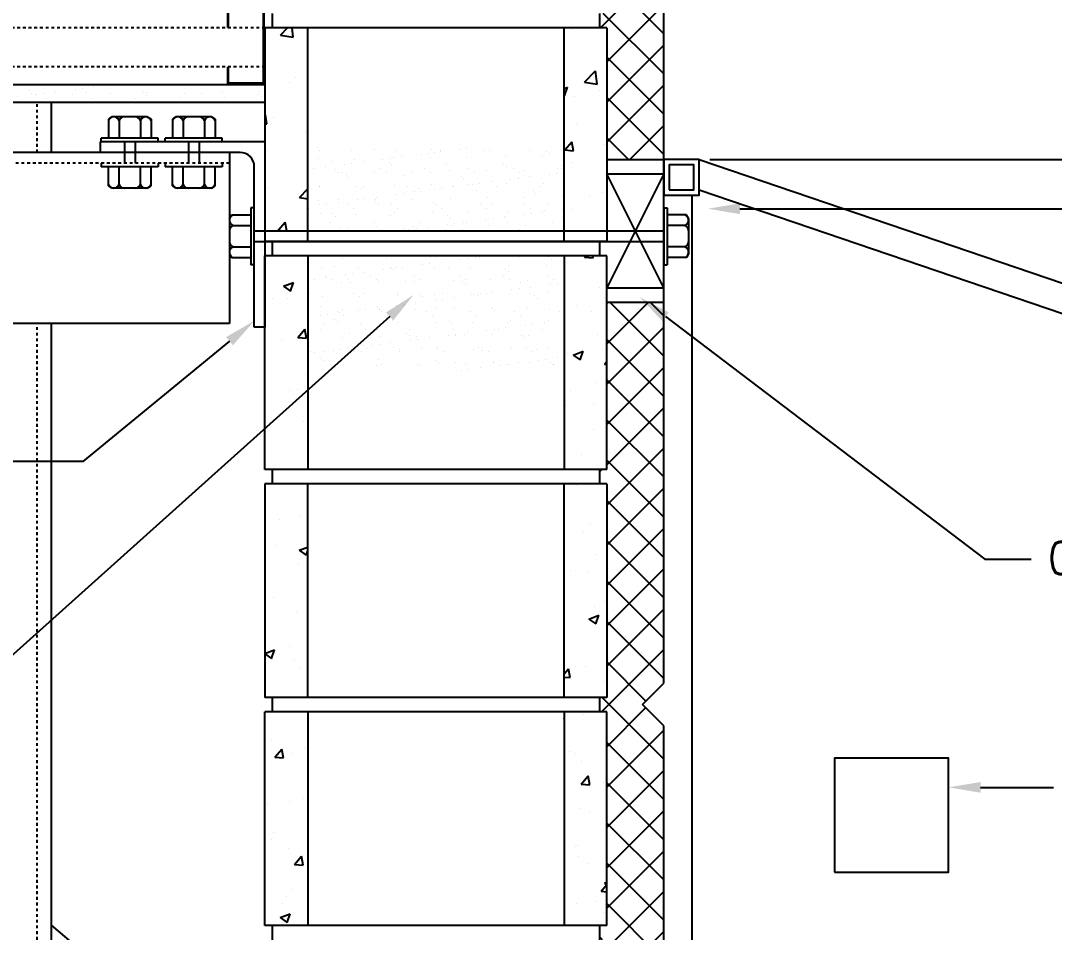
# Model space of a CAD drawing. Extents: x 10 to 698, y 9 to 300.
# Drawn here: x 209.86 to 246.15, y 204.13 to 236.12 of the extents above; entities that cross this region are included whole.
import ezdxf

# ---------------------------------------------------------------- set-up
doc = ezdxf.new("R2010")
doc.units = 0
doc.header["$LTSCALE"] = 0.5
doc.header["$MEASUREMENT"] = 0
doc.linetypes.add('HIDDEN2', pattern=[0.1875, 0.125, -0.0625])
doc.layers.get('0').update_dxf_attribs({"linetype": 'CONTINUOUS'})
doc.layers.get('DEFPOINTS').update_dxf_attribs({"linetype": 'CONTINUOUS'})
for name, color, linetype in [('A-ANNO-DIMS', 7, 'CONTINUOUS'), ('A-ANNO-NOTE', 7, 'CONTINUOUS'), ('A-SECT-MBND', 2, 'CONTINUOUS'), ('A-SECT-MCUT', 2, 'CONTINUOUS'), ('A-SECT-PATT', 8, 'CONTINUOUS'), ('E-LITE', 3, 'CONTINUOUS')]:
    doc.layers.add(name, color=color, linetype=linetype)
doc.styles.add('NOTE', font='romans.shx', dxfattribs={"width": 0.9})
doc.dimstyles.new('A1-12', dxfattribs={"dimscale": 12, "dimtxt": 0.09375, "dimasz": 0.046875, "dimexe": 0.03125, "dimexo": 0.03125, "dimgap": 0.03125, "dimtad": 1, "dimdec": 8, "dimzin": 3, "dimdsep": 46, "dimlunit": 4, "dimtxsty": 'Standard', "dimblk1": 'ARCHTICK', "dimblk2": 'ARCHTICK', "dimsah": 1, "dimcen": 0.09375, "dimclrd": 256, "dimclre": 256, "dimclrt": 256, "dimadec": 0, "dimazin": 0, "dimtfac": 1, "dimtdec": 8, "dimtmove": 2, "dimatfit": 3, "dimldrblk": 'ARCHTICK', "dimfxl": 0, "dimtolj": 1, "dimtzin": 3, "dimarcsym": 0})

# ---------------------------------------------------------------- blocks, each defined once
blk = doc.blocks.new('_ARCHTICK')
at = {"color": 0, "linetype": 'ByBlock'}
blk.add_lwpolyline([(-0.5, -0.5, 0.15, 0.15, 0), (0.5, 0.5, 0.15, 0.15, 0)], format="xyseb", dxfattribs=at)
blk = doc.blocks.new('*D38')
at = {"linetype": 'ByBlock'}
for p, q in [((234.064, 231.247), (296.603, 231.247)), ((296.228, 231.247), (296.228, 211.247)), ((292.814, 211.247), (296.603, 211.247))]:
    blk.add_line(p, q, dxfattribs=at)
at = {"layer": 'DEFPOINTS', "color": 0, "linetype": 'ByBlock'}
for p in [(233.689, 231.247), (292.439, 211.247), (296.228, 211.247)]:
    blk.add_point(p, dxfattribs=at)
at = {"linetype": 'ByBlock', "xscale": 0.5625, "yscale": 0.5625, "zscale": 0.5625}
for p, rotation in [((296.228, 231.247), 90), ((296.228, 211.247), 270)]:
    blk.add_blockref('_ARCHTICK', p, dxfattribs=dict(at, rotation=rotation))
at = {"linetype": 'ByBlock', "style": 'NOTE', "width": 0.9}
blk.add_text('1\'-8"', height=1.125, rotation=90, dxfattribs=at).set_placement((295.746, 218.981))
blk = doc.blocks.new('*X321')
at = {"color": 0}
for p, q in [((230.439, 282.765), (231.546, 283.872)), ((232.439, 282.334), (230.902, 283.872)), ((232.439, 283.749), (232.316, 283.872)), ((230.439, 281.351), (232.439, 283.351)), ((232.439, 280.92), (230.439, 282.92)), ((230.439, 279.937), (232.439, 281.937)), ((232.439, 279.506), (230.439, 281.506)), ((230.439, 278.523), (232.439, 280.523)), ((232.439, 278.092), (230.439, 280.092)), ((230.439, 277.108), (232.439, 279.108)), ((232.439, 276.677), (230.439, 278.677)), ((230.439, 275.694), (232.439, 277.694)), ((232.439, 275.263), (230.439, 277.263)), ((230.439, 274.28), (232.439, 276.28)), ((230.417, 275.872), (230.189, 276.099)), ((232.439, 273.849), (230.439, 275.849)), ((230.439, 272.866), (232.439, 274.866)), ((232.439, 272.435), (230.439, 274.435)), ((230.439, 271.452), (232.439, 273.452)), ((232.439, 271.021), (230.439, 273.021)), ((230.439, 270.037), (232.439, 272.037)), ((232.439, 269.606), (230.439, 271.606)), ((230.439, 268.623), (232.439, 270.623)), ((232.439, 268.192), (230.439, 270.192)), ((230.439, 267.209), (232.439, 269.209)), ((232.439, 266.778), (230.439, 268.778)), ((230.439, 265.795), (232.439, 267.795)), ((232.439, 265.364), (230.439, 267.364)), ((230.439, 264.381), (232.439, 266.381)), ((232.439, 263.95), (230.439, 265.95)), ((230.439, 262.966), (232.439, 264.966)), ((232.439, 262.535), (230.439, 264.535)), ((230.439, 261.552), (232.439, 263.552)), ((232.439, 261.121), (230.439, 263.121)), ((230.189, 259.888), (232.439, 262.138)), ((232.439, 259.707), (230.439, 261.707)), ((230.439, 258.724), (232.439, 260.724)), ((232.15, 258.582), (230.36, 260.372)), ((230.439, 257.309), (232.439, 259.309)), ((232.439, 256.878), (230.439, 258.878)), ((230.439, 255.895), (232.178, 257.633)), ((232.439, 255.464), (230.439, 257.464)), ((230.439, 254.481), (232.439, 256.481)), ((232.439, 254.05), (230.439, 256.05)), ((230.439, 253.067), (232.439, 255.067)), ((232.439, 252.636), (230.439, 254.636)), ((230.439, 251.653), (232.439, 253.653)), ((232.439, 251.222), (230.439, 253.222)), ((230.375, 251.872), (230.189, 252.057)), ((230.439, 250.238), (232.439, 252.238)), ((231.907, 250.34), (230.439, 251.807)), ((232.439, 248.393), (230.439, 250.393)), ((230.439, 248.824), (231.713, 250.098)), ((230.439, 247.41), (232.42, 249.391)), ((232.439, 246.979), (230.439, 248.979)), ((230.439, 245.996), (232.439, 247.996)), ((232.439, 245.565), (230.439, 247.565)), ((230.439, 244.582), (232.439, 246.582)), ((232.439, 244.151), (230.439, 246.151)), ((230.439, 243.167), (232.439, 245.167)), ((232.439, 242.736), (230.439, 244.736)), ((230.189, 244.332), (230.23, 244.372)), ((230.439, 241.753), (232.439, 243.753)), ((232.439, 241.322), (230.439, 243.322)), ((230.439, 240.339), (232.439, 242.339)), ((232.439, 239.908), (230.439, 241.908)), ((230.439, 238.925), (232.439, 240.925)), ((232.439, 238.494), (230.439, 240.494)), ((230.439, 237.511), (232.439, 239.511)), ((232.439, 237.079), (230.439, 239.079)), ((230.215, 235.872), (232.439, 238.096)), ((232.439, 235.665), (230.439, 237.665)), ((230.439, 234.682), (232.439, 236.682)), ((232.439, 234.251), (230.319, 236.372)), ((230.439, 233.268), (232.439, 235.268)), ((232.439, 232.837), (230.439, 234.837)), ((230.439, 231.854), (232.439, 233.854)), ((232.439, 231.423), (230.439, 233.423)), ((231.247, 231.247), (232.439, 232.439)), ((231.201, 231.247), (230.439, 232.008))]:
    blk.add_line(p, q, dxfattribs=at)
blk = doc.blocks.new('*X320')
at = {"color": 0}
for p, q in [((230.439, 224.783), (231.904, 226.247)), ((230.439, 226.197), (230.489, 226.247)), ((232.439, 224.352), (230.544, 226.247)), ((232.439, 225.766), (231.959, 226.247)), ((230.439, 223.368), (232.439, 225.368)), ((232.439, 222.937), (230.439, 224.937)), ((230.439, 221.954), (232.439, 223.954)), ((232.439, 221.523), (230.439, 223.523)), ((230.439, 220.54), (232.439, 222.54)), ((232.439, 220.109), (230.439, 222.109)), ((230.439, 219.126), (232.439, 221.126)), ((232.439, 218.695), (230.439, 220.695)), ((230.189, 220.29), (230.271, 220.372)), ((230.439, 217.712), (232.439, 219.712)), ((232.439, 217.28), (230.439, 219.28)), ((230.439, 216.297), (232.439, 218.297)), ((232.439, 215.866), (230.439, 217.866)), ((230.439, 214.883), (232.439, 216.883)), ((232.439, 214.452), (230.439, 216.452)), ((230.439, 213.469), (232.439, 215.469)), ((232.439, 213.038), (230.439, 215.038)), ((230.256, 211.872), (232.439, 214.055)), ((231.815, 212.248), (230.439, 213.624)), ((232.439, 210.209), (230.277, 212.372)), ((230.439, 210.64), (231.805, 212.006)), ((230.439, 209.226), (232.439, 211.226)), ((232.439, 208.795), (230.439, 210.795)), ((230.439, 207.812), (232.439, 209.812)), ((232.439, 207.381), (230.439, 209.381)), ((230.439, 206.398), (232.439, 208.398)), ((232.439, 205.967), (230.439, 207.967)), ((230.439, 204.984), (232.439, 206.984)), ((232.439, 204.553), (230.439, 206.553)), ((230.439, 203.569), (232.439, 205.569)), ((232.439, 203.138), (230.439, 205.138)), ((230.292, 203.872), (230.189, 203.974)), ((230.439, 202.155), (232.439, 204.155)), ((232.439, 201.724), (230.439, 203.724)), ((230.439, 200.741), (232.439, 202.741)), ((232.439, 200.31), (230.439, 202.31)), ((230.439, 199.327), (232.439, 201.327)), ((232.439, 198.896), (230.439, 200.896)), ((230.439, 197.913), (232.439, 199.913)), ((232.439, 197.481), (230.439, 199.481)), ((230.439, 196.498), (232.439, 198.498)), ((232.439, 196.067), (230.439, 198.067)), ((230.439, 195.084), (232.439, 197.084)), ((230.189, 196.248), (230.313, 196.372)), ((232.439, 194.653), (230.439, 196.653)), ((231.391, 194.622), (232.439, 195.67)), ((231.057, 194.622), (230.439, 195.239))]:
    blk.add_line(p, q, dxfattribs=at)
blk = doc.blocks.new('*X316')
at = {"color": 0}
for p, q in [((218.983, 235.616), (219.228, 235.872)), ((218.983, 235.616), (219.427, 235.547)), ((219.348, 235.75), (219.348, 235.75)), ((219.428, 235.547), (219.39, 235.872)), ((229.201, 235.817), (229.201, 235.817)), ((230.399, 234.719), (230.399, 234.719)), ((219.519, 234.123), (219.519, 234.123)), ((229.655, 233.961), (230.045, 234.367)), ((230.1, 233.892), (230.045, 234.367)), ((219.284, 233.943), (219.284, 233.943)), ((228.939, 233.742), (229.058, 233.788)), ((228.957, 233.485), (229.058, 233.788)), ((229.655, 233.961), (230.1, 233.892)), ((228.939, 233.497), (228.957, 233.486)), ((229.323, 233.465), (229.323, 233.465)), ((230.195, 233.672), (230.195, 233.672)), ((230.417, 233.429), (230.417, 233.429)), ((218.439, 232.799), (218.452, 232.814)), ((218.51, 232.501), (218.452, 232.814)), ((218.735, 232.717), (218.735, 232.717)), ((218.439, 232.507), (218.51, 232.501)), ((229.392, 232.468), (229.392, 232.468)), ((219.862, 232.22), (219.862, 232.22)), ((218.524, 231.582), (218.524, 231.582)), ((228.97, 231.586), (229.211, 231.873)), ((228.97, 231.586), (229.269, 231.56)), ((229.269, 231.559), (229.211, 231.873)), ((229.259, 231.658), (229.259, 231.658)), ((230.357, 231.765), (230.357, 231.765)), ((229.2, 231.131), (229.2, 231.131)), ((218.547, 230.248), (218.547, 230.248)), ((219.646, 229.918), (219.939, 230.224)), ((219.646, 229.918), (219.939, 229.872)), ((229.838, 229.935), (229.838, 229.935)), ((230.296, 230.1), (230.296, 230.1)), ((229.186, 229.485), (229.186, 229.485)), ((218.905, 228.766), (219.146, 229.053)), ((219.202, 228.747), (219.146, 229.053)), ((218.905, 228.766), (219.126, 228.747)), ((229.663, 227.825), (229.703, 227.872)), ((229.663, 227.825), (229.962, 227.799)), ((229.963, 227.798), (229.949, 227.872)), ((219.089, 226.802), (219.439, 226.937)), ((219.338, 226.634), (219.44, 226.937)), ((219.074, 226.719), (219.074, 226.719)), ((219.089, 226.802), (219.338, 226.635)), ((230.174, 226.771), (230.174, 226.771)), ((218.72, 226.385), (218.72, 226.385)), ((219.225, 226.372), (219.225, 226.372)), ((229.378, 226.137), (229.378, 226.137)), ((230.365, 226.407), (230.365, 226.407)), ((229.901, 225.921), (229.901, 225.921)), ((219.598, 225.005), (219.839, 225.292)), ((219.897, 224.979), (219.84, 225.292)), ((219.917, 225.372), (219.917, 225.372)), ((230.113, 225.107), (230.113, 225.107)), ((219.01, 224.912), (219.01, 224.912)), ((219.598, 225.005), (219.897, 224.979)), ((229.049, 224.435), (229.049, 224.435)), ((229.259, 224.389), (229.61, 224.523)), ((229.259, 224.389), (229.508, 224.221)), ((229.508, 224.221), (229.61, 224.523)), ((230.301, 224.6), (230.301, 224.6)), ((230.357, 224.064), (230.439, 224.162)), ((230.357, 224.064), (230.439, 224.057)), ((219.857, 223.708), (219.857, 223.708)), ((230.053, 223.442), (230.053, 223.442)), ((219.305, 223.146), (219.305, 223.146)), ((219.589, 223.189), (219.589, 223.189)), ((229.171, 223.154), (229.171, 223.154)), ((228.986, 222.628), (228.986, 222.628)), ((229.982, 222.695), (229.982, 222.695)), ((219.796, 222.043), (219.796, 222.043)), ((229.992, 221.778), (229.992, 221.778)), ((230.369, 222.056), (230.369, 222.056)), ((219.925, 221.163), (219.925, 221.163)), ((229.564, 220.905), (229.564, 220.905)), ((219.735, 220.379), (219.735, 220.379)), ((229.363, 219.806), (229.363, 219.806)), ((218.952, 218.608), (218.952, 218.608)), ((219.674, 218.714), (219.674, 218.714)), ((229.628, 218.157), (229.628, 218.157)), ((229.87, 218.449), (229.87, 218.449)), ((218.8, 217.689), (218.8, 217.689)), ((219.641, 217.538), (219.939, 217.652)), ((219.641, 217.538), (219.889, 217.37)), ((219.89, 217.37), (219.939, 217.518)), ((219.613, 217.05), (219.613, 217.05)), ((230.091, 217.377), (230.091, 217.377)), ((229.156, 216.822), (229.156, 216.822)), ((229.809, 216.784), (229.809, 216.784)), ((218.737, 215.882), (218.737, 215.882)), ((230.354, 215.724), (230.354, 215.724)), ((219.553, 215.385), (219.553, 215.385)), ((229.811, 215.124), (230.161, 215.259)), ((230.027, 215.569), (230.027, 215.569)), ((230.06, 214.956), (230.161, 215.258)), ((229.749, 215.12), (229.749, 215.12)), ((229.811, 215.124), (230.06, 214.956)), ((219.315, 214.159), (219.315, 214.159)), ((218.439, 213.918), (218.774, 214.046)), ((218.439, 213.902), (218.673, 213.744)), ((218.673, 213.744), (218.774, 214.046)), ((218.691, 213.722), (218.691, 213.722)), ((219.492, 213.721), (219.492, 213.721)), ((229.348, 213.474), (229.348, 213.474)), ((229.688, 213.455), (229.688, 213.455)), ((219.652, 213.399), (219.652, 213.399)), ((228.939, 213.199), (229.093, 213.382)), ((228.939, 213.087), (229.151, 213.069)), ((229.151, 213.068), (229.093, 213.382)), ((230.329, 212.948), (230.329, 212.948)), ((228.939, 211.617), (228.945, 211.633)), ((228.939, 211.631), (228.944, 211.633)), ((229.627, 211.791), (229.627, 211.791)), ((218.658, 210.857), (218.658, 210.857)), ((218.787, 210.275), (219.028, 210.562)), ((219.086, 210.249), (219.028, 210.562)), ((219.842, 210.631), (219.842, 210.631)), ((218.787, 210.275), (219.086, 210.249)), ((219.37, 210.392), (219.37, 210.392)), ((229.142, 210.491), (229.142, 210.491)), ((229.334, 210.406), (229.334, 210.406)), ((229.566, 210.126), (229.566, 210.126)), ((229.546, 209.334), (229.787, 209.621)), ((229.845, 209.307), (229.787, 209.621)), ((229.546, 209.334), (229.845, 209.308)), ((230.34, 209.393), (230.34, 209.393)), ((219.309, 208.727), (219.309, 208.727)), ((219.778, 208.823), (219.778, 208.823)), ((218.527, 208.659), (218.527, 208.659)), ((229.505, 208.462), (229.505, 208.462)), ((229.817, 208.346), (229.817, 208.346)), ((218.738, 207.631), (218.738, 207.631)), ((218.676, 207.391), (218.676, 207.391)), ((219.249, 207.063), (219.249, 207.063)), ((229.333, 207.143), (229.333, 207.143)), ((229.415, 207.18), (229.415, 207.18)), ((218.463, 206.851), (218.463, 206.851)), ((219.481, 206.514), (219.722, 206.801)), ((219.481, 206.514), (219.78, 206.488)), ((219.78, 206.488), (219.722, 206.801)), ((229.445, 206.798), (229.445, 206.798)), ((229.754, 206.539), (229.754, 206.539)), ((230.24, 205.573), (230.439, 205.811)), ((230.362, 205.86), (230.439, 205.889)), ((230.362, 205.86), (230.439, 205.808)), ((219.358, 205.648), (219.358, 205.648)), ((230.24, 205.573), (230.439, 205.555)), ((219.041, 205.129), (219.041, 205.129)), ((219.188, 205.398), (219.188, 205.398)), ((229.384, 205.133), (229.384, 205.133)), ((230.035, 205.197), (230.035, 205.197)), ((218.975, 204.647), (219.326, 204.782)), ((219.224, 204.479), (219.326, 204.782)), ((230.332, 204.816), (230.332, 204.816)), ((218.975, 204.647), (219.224, 204.48))]:
    blk.add_line(p, q, dxfattribs=at)
blk = doc.blocks.new('*X314')
at = {"color": 0}
for p, q in [((196.062, 233.859), (196.062, 233.859)), ((196.587, 233.803), (196.587, 233.803)), ((197.866, 233.797), (197.866, 233.797)), ((198.063, 233.842), (198.063, 233.842)), ((198.155, 233.757), (198.155, 233.757)), ((199.217, 233.846), (199.217, 233.846)), ((200.093, 233.798), (200.093, 233.798)), ((200.525, 233.863), (200.525, 233.863)), ((201.804, 233.856), (201.804, 233.856)), ((202.094, 233.78), (202.094, 233.78)), ((202.147, 233.745), (202.147, 233.745)), ((202.554, 233.799), (202.554, 233.799)), ((204.124, 233.736), (204.124, 233.736)), ((212.029, 233.752), (212.029, 233.752)), ((212.436, 233.805), (212.436, 233.805)), ((196.56, 233.403), (196.56, 233.403)), ((196.763, 233.377), (196.763, 233.377)), ((198.32, 233.38), (198.32, 233.38)), ((199.455, 233.391), (199.455, 233.391)), ((199.862, 233.444), (199.862, 233.444)), ((199.877, 233.382), (199.877, 233.382)), ((200.541, 233.534), (200.541, 233.534)), ((200.801, 233.568), (200.801, 233.568)), ((201.202, 233.394), (201.202, 233.394)), ((201.208, 233.622), (201.208, 233.622)), ((201.434, 233.385), (201.434, 233.385)), ((201.887, 233.711), (201.887, 233.711)), ((202.186, 233.696), (202.186, 233.696)), ((202.51, 233.41), (202.51, 233.41)), ((202.991, 233.388), (202.991, 233.388)), ((203.789, 233.404), (203.789, 233.404)), ((204.548, 233.391), (204.548, 233.391)), ((205.14, 233.453), (205.14, 233.453)), ((206.105, 233.394), (206.105, 233.394)), ((206.125, 233.719), (206.125, 233.719)), ((206.217, 233.635), (206.217, 233.635)), ((206.449, 233.47), (206.449, 233.47)), ((207.662, 233.396), (207.662, 233.396)), ((207.728, 233.464), (207.728, 233.464)), ((208.155, 233.675), (208.155, 233.675)), ((209.078, 233.512), (209.078, 233.512)), ((209.22, 233.399), (209.22, 233.399)), ((209.337, 233.397), (209.337, 233.397)), ((209.744, 233.451), (209.744, 233.451)), ((210.156, 233.658), (210.156, 233.658)), ((210.248, 233.573), (210.248, 233.573)), ((210.387, 233.529), (210.387, 233.529)), ((210.423, 233.54), (210.423, 233.54)), ((210.683, 233.574), (210.683, 233.574)), ((210.777, 233.402), (210.777, 233.402)), ((211.09, 233.628), (211.09, 233.628)), ((211.666, 233.523), (211.666, 233.523)), ((211.769, 233.717), (211.769, 233.717)), ((212.186, 233.613), (212.186, 233.613)), ((212.334, 233.405), (212.334, 233.405)), ((213.016, 233.571), (213.016, 233.571)), ((213.891, 233.408), (213.891, 233.408)), ((214.186, 233.596), (214.186, 233.596)), ((214.279, 233.512), (214.279, 233.512)), ((214.325, 233.588), (214.325, 233.588)), ((215.448, 233.411), (215.448, 233.411)), ((215.604, 233.582), (215.604, 233.582)), ((216.217, 233.552), (216.217, 233.552)), ((216.955, 233.631), (216.955, 233.631)), ((217.005, 233.413), (217.005, 233.413)), ((218.217, 233.535), (218.217, 233.535)), ((218.263, 233.647), (218.263, 233.647)), ((218.31, 233.45), (218.31, 233.45)), ((196.652, 233.319), (196.652, 233.319)), ((197.263, 233.335), (197.263, 233.335)), ((198.516, 233.267), (198.516, 233.267)), ((198.572, 233.351), (198.572, 233.351)), ((198.59, 233.359), (198.59, 233.359)), ((199.195, 233.357), (199.195, 233.357)), ((199.851, 233.345), (199.851, 233.345)), ((200.088, 233.248), (200.088, 233.248)), ((200.591, 233.342), (200.591, 233.342)), ((200.683, 233.257), (200.683, 233.257)), ((201.645, 233.251), (201.645, 233.251)), ((202.621, 233.297), (202.621, 233.297)), ((203.202, 233.254), (203.202, 233.254)), ((204.622, 233.28), (204.622, 233.28)), ((204.759, 233.256), (204.759, 233.256)), ((206.316, 233.259), (206.316, 233.259)), ((207.873, 233.262), (207.873, 233.262)), ((208.398, 233.274), (208.398, 233.274)), ((209.077, 233.363), (209.077, 233.363)), ((209.43, 233.265), (209.43, 233.265)), ((210.987, 233.268), (210.987, 233.268)), ((212.545, 233.271), (212.545, 233.271)), ((214.102, 233.273), (214.102, 233.273)), ((215.659, 233.276), (215.659, 233.276)), ((217.216, 233.279), (217.216, 233.279)), ((218.28, 233.28), (218.28, 233.28))]:
    blk.add_line(p, q, dxfattribs=at)
blk = doc.blocks.new('*X313')
at = {"color": 0}
for p, q in [((220.267, 231.657), (220.267, 231.657)), ((220.359, 231.572), (220.359, 231.572)), ((222.297, 231.613), (222.297, 231.613)), ((224.298, 231.595), (224.298, 231.595)), ((224.607, 231.555), (224.607, 231.555)), ((225.265, 231.61), (225.265, 231.61)), ((225.525, 231.645), (225.525, 231.645)), ((226.164, 231.558), (226.164, 231.558)), ((227.721, 231.56), (227.721, 231.56)), ((220.311, 231.268), (220.311, 231.268)), ((221.493, 231.549), (221.493, 231.549)), ((221.59, 231.262), (221.59, 231.262)), ((222.573, 231.256), (222.573, 231.256)), ((222.833, 231.29), (222.833, 231.29)), ((222.941, 231.311), (222.941, 231.311)), ((223.05, 231.552), (223.05, 231.552)), ((223.24, 231.344), (223.24, 231.344)), ((223.919, 231.433), (223.919, 231.433)), ((224.179, 231.468), (224.179, 231.468)), ((224.25, 231.328), (224.25, 231.328)), ((224.39, 231.511), (224.39, 231.511)), ((224.586, 231.521), (224.586, 231.521)), ((225.529, 231.321), (225.529, 231.321)), ((226.328, 231.551), (226.328, 231.551)), ((226.879, 231.37), (226.879, 231.37)), ((228.188, 231.387), (228.188, 231.387)), ((228.329, 231.534), (228.329, 231.534)), ((228.421, 231.449), (228.421, 231.449)), ((220.142, 230.936), (220.142, 230.936)), ((220.548, 230.989), (220.548, 230.989)), ((220.794, 231.174), (220.794, 231.174)), ((220.927, 230.915), (220.927, 230.915)), ((221.227, 231.079), (221.227, 231.079)), ((221.488, 231.113), (221.488, 231.113)), ((221.894, 231.167), (221.894, 231.167)), ((222.484, 230.918), (222.484, 230.918)), ((222.795, 231.156), (222.795, 231.156)), ((222.887, 231.072), (222.887, 231.072)), ((224.041, 230.921), (224.041, 230.921)), ((224.825, 231.112), (224.825, 231.112)), ((224.926, 230.859), (224.926, 230.859)), ((225.598, 230.924), (225.598, 230.924)), ((226.235, 230.875), (226.235, 230.875)), ((226.826, 231.095), (226.826, 231.095)), ((226.918, 231.011), (226.918, 231.011)), ((227.155, 230.926), (227.155, 230.926)), ((227.514, 230.869), (227.514, 230.869)), ((228.712, 230.929), (228.712, 230.929)), ((228.856, 231.051), (228.856, 231.051)), ((228.864, 230.918), (228.864, 230.918)), ((220.987, 230.8), (220.987, 230.8)), ((221.138, 230.781), (221.138, 230.781)), ((221.292, 230.718), (221.292, 230.718)), ((221.384, 230.633), (221.384, 230.633)), ((222.296, 230.816), (222.296, 230.816)), ((222.695, 230.784), (222.695, 230.784)), ((223.322, 230.673), (223.322, 230.673)), ((223.575, 230.81), (223.575, 230.81)), ((224.252, 230.786), (224.252, 230.786)), ((225.323, 230.656), (225.323, 230.656)), ((225.415, 230.572), (225.415, 230.572)), ((225.809, 230.789), (225.809, 230.789)), ((226.393, 230.464), (226.393, 230.464)), ((227.072, 230.554), (227.072, 230.554)), ((227.332, 230.588), (227.332, 230.588)), ((227.353, 230.612), (227.353, 230.612)), ((227.366, 230.792), (227.366, 230.792)), ((227.739, 230.642), (227.739, 230.642)), ((228.418, 230.731), (228.418, 230.731)), ((228.678, 230.765), (228.678, 230.765)), ((228.923, 230.795), (228.923, 230.795)), ((220.339, 230.294), (220.339, 230.294)), ((220.343, 230.305), (220.343, 230.305)), ((221.622, 230.299), (221.622, 230.299)), ((221.819, 230.235), (221.819, 230.235)), ((221.897, 230.297), (221.897, 230.297)), ((222.972, 230.347), (222.972, 230.347)), ((223.454, 230.3), (223.454, 230.3)), ((223.701, 230.11), (223.701, 230.11)), ((223.82, 230.217), (223.82, 230.217)), ((223.912, 230.133), (223.912, 230.133)), ((224.281, 230.364), (224.281, 230.364)), ((224.38, 230.199), (224.38, 230.199)), ((224.64, 230.234), (224.64, 230.234)), ((225.011, 230.303), (225.011, 230.303)), ((225.047, 230.287), (225.047, 230.287)), ((225.56, 230.358), (225.56, 230.358)), ((225.726, 230.377), (225.726, 230.377)), ((225.85, 230.173), (225.85, 230.173)), ((225.986, 230.411), (225.986, 230.411)), ((226.568, 230.306), (226.568, 230.306)), ((226.911, 230.407), (226.911, 230.407)), ((227.851, 230.156), (227.851, 230.156)), ((228.125, 230.308), (228.125, 230.308)), ((228.219, 230.423), (228.219, 230.423)), ((220.316, 229.796), (220.316, 229.796)), ((221.009, 229.756), (221.009, 229.756)), ((221.019, 229.836), (221.019, 229.836)), ((221.688, 229.845), (221.688, 229.845)), ((221.949, 229.879), (221.949, 229.879)), ((222.317, 229.779), (222.317, 229.779)), ((222.328, 229.853), (222.328, 229.853)), ((222.355, 229.933), (222.355, 229.933)), ((223.034, 230.022), (223.034, 230.022)), ((223.294, 230.056), (223.294, 230.056)), ((223.607, 229.847), (223.607, 229.847)), ((224.957, 229.895), (224.957, 229.895)), ((226.266, 229.912), (226.266, 229.912)), ((227.545, 229.906), (227.545, 229.906)), ((227.943, 230.072), (227.943, 230.072)), ((228.895, 229.955), (228.895, 229.955)), ((219.984, 229.526), (219.984, 229.526)), ((220.342, 229.668), (220.342, 229.668)), ((220.603, 229.702), (220.603, 229.702)), ((221.33, 229.663), (221.33, 229.663)), ((221.541, 229.529), (221.541, 229.529)), ((222.409, 229.694), (222.409, 229.694)), ((222.888, 229.666), (222.888, 229.666)), ((223.004, 229.384), (223.004, 229.384)), ((223.098, 229.531), (223.098, 229.531)), ((224.313, 229.401), (224.313, 229.401)), ((224.347, 229.734), (224.347, 229.734)), ((224.445, 229.669), (224.445, 229.669)), ((224.655, 229.534), (224.655, 229.534)), ((225.592, 229.395), (225.592, 229.395)), ((226.002, 229.671), (226.002, 229.671)), ((226.213, 229.537), (226.213, 229.537)), ((226.348, 229.717), (226.348, 229.717)), ((226.44, 229.633), (226.44, 229.633)), ((226.942, 229.443), (226.942, 229.443)), ((227.559, 229.674), (227.559, 229.674)), ((227.77, 229.54), (227.77, 229.54)), ((228.2, 229.408), (228.2, 229.408)), ((228.251, 229.46), (228.251, 229.46)), ((228.378, 229.673), (228.378, 229.673)), ((228.879, 229.497), (228.879, 229.497)), ((220.374, 229.342), (220.374, 229.342)), ((220.743, 229.042), (220.743, 229.042)), ((220.814, 229.34), (220.814, 229.34)), ((220.906, 229.255), (220.906, 229.255)), ((221.653, 229.335), (221.653, 229.335)), ((222.3, 229.045), (222.3, 229.045)), ((222.844, 229.296), (222.844, 229.296)), ((223.857, 229.048), (223.857, 229.048)), ((224.845, 229.278), (224.845, 229.278)), ((224.937, 229.194), (224.937, 229.194)), ((225.415, 229.051), (225.415, 229.051)), ((225.508, 229.053), (225.508, 229.053)), ((226.187, 229.143), (226.187, 229.143)), ((226.447, 229.177), (226.447, 229.177)), ((226.854, 229.23), (226.854, 229.23)), ((226.875, 229.234), (226.875, 229.234)), ((226.972, 229.054), (226.972, 229.054)), ((227.533, 229.32), (227.533, 229.32)), ((227.793, 229.354), (227.793, 229.354)), ((228.529, 229.056), (228.529, 229.056)), ((228.875, 229.217), (228.875, 229.217)), ((221.05, 228.873), (221.05, 228.873)), ((221.341, 228.857), (221.341, 228.857)), ((222.359, 228.889), (222.359, 228.889)), ((223.341, 228.84), (223.341, 228.84)), ((223.434, 228.755), (223.434, 228.755)), ((223.495, 228.788), (223.495, 228.788)), ((223.638, 228.883), (223.638, 228.883)), ((223.755, 228.823), (223.755, 228.823)), ((224.162, 228.876), (224.162, 228.876)), ((224.841, 228.965), (224.841, 228.965)), ((224.989, 228.932), (224.989, 228.932)), ((225.101, 229), (225.101, 229)), ((225.372, 228.795), (225.372, 228.795)), ((226.298, 228.949), (226.298, 228.949)), ((227.372, 228.778), (227.372, 228.778)), ((227.577, 228.943), (227.577, 228.943)), ((228.927, 228.991), (228.927, 228.991)), ((221.147, 227.79), (221.147, 227.79)), ((222.704, 227.793), (222.704, 227.793)), ((224.216, 227.589), (224.216, 227.589)), ((224.261, 227.796), (224.261, 227.796)), ((224.458, 227.816), (224.458, 227.816)), ((224.623, 227.642), (224.623, 227.642)), ((225.302, 227.732), (225.302, 227.732)), ((225.562, 227.766), (225.562, 227.766)), ((225.818, 227.799), (225.818, 227.799)), ((225.969, 227.819), (225.969, 227.819)), ((226.397, 227.856), (226.397, 227.856)), ((227.375, 227.802), (227.375, 227.802)), ((228.397, 227.839), (228.397, 227.839)), ((228.489, 227.755), (228.489, 227.755)), ((228.932, 227.804), (228.932, 227.804)), ((220.437, 227.415), (220.437, 227.415)), ((220.863, 227.479), (220.863, 227.479)), ((221.264, 227.2), (221.264, 227.2)), ((221.525, 227.234), (221.525, 227.234)), ((221.716, 227.409), (221.716, 227.409)), ((221.931, 227.288), (221.931, 227.288)), ((222.61, 227.377), (222.61, 227.377)), ((222.863, 227.462), (222.863, 227.462)), ((222.871, 227.411), (222.871, 227.411)), ((222.955, 227.377), (222.955, 227.377)), ((223.067, 227.457), (223.067, 227.457)), ((223.277, 227.465), (223.277, 227.465)), ((223.956, 227.554), (223.956, 227.554)), ((224.376, 227.474), (224.376, 227.474)), ((224.893, 227.417), (224.893, 227.417)), ((225.655, 227.468), (225.655, 227.468)), ((226.894, 227.4), (226.894, 227.4)), ((226.986, 227.316), (226.986, 227.316)), ((227.005, 227.516), (227.005, 227.516)), ((228.314, 227.533), (228.314, 227.533)), ((228.924, 227.356), (228.924, 227.356)), ((220.179, 227.057), (220.179, 227.057)), ((220.581, 227.156), (220.581, 227.156)), ((220.585, 227.111), (220.585, 227.111)), ((220.792, 227.022), (220.792, 227.022)), ((221.113, 226.946), (221.113, 226.946)), ((221.36, 227.023), (221.36, 227.023)), ((221.452, 226.938), (221.452, 226.938)), ((222.138, 227.159), (222.138, 227.159)), ((222.349, 227.025), (222.349, 227.025)), ((222.422, 226.963), (222.422, 226.963)), ((223.39, 226.979), (223.39, 226.979)), ((223.695, 227.162), (223.695, 227.162)), ((223.701, 226.956), (223.701, 226.956)), ((223.906, 227.027), (223.906, 227.027)), ((225.052, 227.005), (225.052, 227.005)), ((225.252, 227.165), (225.252, 227.165)), ((225.391, 226.961), (225.391, 226.961)), ((225.463, 227.03), (225.463, 227.03)), ((225.483, 226.877), (225.483, 226.877)), ((226.36, 227.022), (226.36, 227.022)), ((226.809, 227.167), (226.809, 227.167)), ((227.02, 227.033), (227.02, 227.033)), ((227.421, 226.917), (227.421, 226.917)), ((227.64, 227.016), (227.64, 227.016)), ((228.366, 227.17), (228.366, 227.17)), ((228.455, 226.852), (228.455, 226.852)), ((228.577, 227.036), (228.577, 227.036)), ((228.715, 226.886), (228.715, 226.886)), ((219.949, 226.499), (219.949, 226.499)), ((219.994, 226.535), (219.994, 226.535)), ((221.551, 226.538), (221.551, 226.538)), ((221.887, 226.54), (221.887, 226.54)), ((223.098, 226.494), (223.098, 226.494)), ((223.108, 226.541), (223.108, 226.541)), ((223.888, 226.523), (223.888, 226.523)), ((224.407, 226.511), (224.407, 226.511)), ((224.665, 226.544), (224.665, 226.544)), ((225.686, 226.504), (225.686, 226.504)), ((225.763, 226.498), (225.763, 226.498)), ((225.918, 226.478), (225.918, 226.478)), ((226.023, 226.532), (226.023, 226.532)), ((226.222, 226.547), (226.222, 226.547)), ((226.43, 226.585), (226.43, 226.585)), ((227.037, 226.553), (227.037, 226.553)), ((227.109, 226.675), (227.109, 226.675)), ((227.369, 226.709), (227.369, 226.709)), ((227.776, 226.763), (227.776, 226.763)), ((227.779, 226.549), (227.779, 226.549)), ((228.345, 226.57), (228.345, 226.57)), ((220.469, 226.451), (220.469, 226.451)), ((221.748, 226.445), (221.748, 226.445)), ((223.071, 226.143), (223.071, 226.143)), ((223.332, 226.178), (223.332, 226.178)), ((223.738, 226.231), (223.738, 226.231)), ((223.98, 226.438), (223.98, 226.438)), ((224.417, 226.321), (224.417, 226.321)), ((224.677, 226.355), (224.677, 226.355)), ((225.084, 226.408), (225.084, 226.408)), ((227.919, 226.461), (227.919, 226.461)), ((228.011, 226.377), (228.011, 226.377)), ((220.38, 225.789), (220.38, 225.789)), ((220.384, 226.101), (220.384, 226.101)), ((220.64, 225.823), (220.64, 225.823)), ((220.985, 225.904), (220.985, 225.904)), ((221.046, 225.877), (221.046, 225.877)), ((221.145, 225.983), (221.145, 225.983)), ((221.196, 225.77), (221.196, 225.77)), ((221.725, 225.966), (221.725, 225.966)), ((221.986, 226), (221.986, 226)), ((222.385, 226.084), (222.385, 226.084)), ((222.392, 226.054), (222.392, 226.054)), ((222.454, 225.999), (222.454, 225.999)), ((222.477, 225.999), (222.477, 225.999)), ((222.542, 225.907), (222.542, 225.907)), ((222.753, 225.772), (222.753, 225.772)), ((223.733, 225.993), (223.733, 225.993)), ((224.099, 225.91), (224.099, 225.91)), ((224.31, 225.775), (224.31, 225.775)), ((224.415, 226.039), (224.415, 226.039)), ((225.083, 226.042), (225.083, 226.042)), ((225.656, 225.912), (225.656, 225.912)), ((225.867, 225.778), (225.867, 225.778)), ((226.392, 226.058), (226.392, 226.058)), ((226.416, 226.022), (226.416, 226.022)), ((226.508, 225.938), (226.508, 225.938)), ((227.213, 225.915), (227.213, 225.915)), ((227.424, 225.781), (227.424, 225.781)), ((227.671, 226.052), (227.671, 226.052)), ((228.446, 225.978), (228.446, 225.978)), ((228.77, 225.918), (228.77, 225.918)), ((220.5, 225.488), (220.5, 225.488)), ((220.882, 225.645), (220.882, 225.645)), ((220.974, 225.56), (220.974, 225.56)), ((221.779, 225.482), (221.779, 225.482)), ((222.912, 225.601), (222.912, 225.601)), ((223.13, 225.53), (223.13, 225.53)), ((224.439, 225.547), (224.439, 225.547)), ((224.913, 225.583), (224.913, 225.583)), ((225.005, 225.499), (225.005, 225.499)), ((225.718, 225.541), (225.718, 225.541)), ((226.943, 225.539), (226.943, 225.539)), ((227.068, 225.59), (227.068, 225.59)), ((227.57, 225.441), (227.57, 225.441)), ((227.83, 225.475), (227.83, 225.475)), ((228.237, 225.529), (228.237, 225.529)), ((228.377, 225.606), (228.377, 225.606)), ((228.916, 225.618), (228.916, 225.618)), ((220.398, 225.283), (220.398, 225.283)), ((221.409, 225.162), (221.409, 225.162)), ((221.955, 225.286), (221.955, 225.286)), ((222.485, 225.036), (222.485, 225.036)), ((223.41, 225.145), (223.41, 225.145)), ((223.502, 225.06), (223.502, 225.06)), ((223.512, 225.289), (223.512, 225.289)), ((223.764, 225.03), (223.764, 225.03)), ((224.878, 225.087), (224.878, 225.087)), ((225.069, 225.292), (225.069, 225.292)), ((225.115, 225.078), (225.115, 225.078)), ((225.138, 225.121), (225.138, 225.121)), ((225.44, 225.1), (225.44, 225.1)), ((225.545, 225.174), (225.545, 225.174)), ((226.224, 225.264), (226.224, 225.264)), ((226.423, 225.095), (226.423, 225.095)), ((226.484, 225.298), (226.484, 225.298)), ((226.626, 225.295), (226.626, 225.295)), ((226.891, 225.352), (226.891, 225.352)), ((227.441, 225.083), (227.441, 225.083)), ((227.703, 225.089), (227.703, 225.089)), ((228.183, 225.297), (228.183, 225.297)), ((221.176, 225.019), (221.176, 225.019)), ((221.907, 224.706), (221.907, 224.706)), ((222.186, 224.732), (222.186, 224.732)), ((222.447, 224.767), (222.447, 224.767)), ((222.853, 224.82), (222.853, 224.82)), ((223.532, 224.909), (223.532, 224.909)), ((223.793, 224.944), (223.793, 224.944)), ((223.937, 224.662), (223.937, 224.662)), ((224.199, 224.997), (224.199, 224.997)), ((224.503, 224.658), (224.503, 224.658)), ((226.06, 224.66), (226.06, 224.66)), ((227.533, 224.999), (227.533, 224.999)), ((227.617, 224.663), (227.617, 224.663)), ((220.042, 224.515), (220.042, 224.515)), ((220.161, 224.466), (220.161, 224.466)), ((220.532, 224.524), (220.532, 224.524)), ((220.841, 224.555), (220.841, 224.555)), ((221.101, 224.589), (221.101, 224.589)), ((221.389, 224.652), (221.389, 224.652)), ((221.507, 224.643), (221.507, 224.643)), ((221.6, 224.518), (221.6, 224.518)), ((221.811, 224.518), (221.811, 224.518)), ((221.999, 224.621), (221.999, 224.621)), ((222.946, 224.655), (222.946, 224.655)), ((223.157, 224.52), (223.157, 224.52)), ((223.161, 224.567), (223.161, 224.567)), ((224.47, 224.584), (224.47, 224.584)), ((224.714, 224.523), (224.714, 224.523)), ((225.749, 224.578), (225.749, 224.578)), ((225.938, 224.644), (225.938, 224.644)), ((226.03, 224.56), (226.03, 224.56)), ((226.271, 224.526), (226.271, 224.526)), ((227.1, 224.626), (227.1, 224.626)), ((227.828, 224.529), (227.828, 224.529)), ((227.968, 224.6), (227.968, 224.6)), ((228.408, 224.643), (228.408, 224.643)), ((228.698, 224.295), (228.698, 224.295)), ((220.404, 224.267), (220.404, 224.267)), ((220.496, 224.183), (220.496, 224.183)), ((220.801, 224.031), (220.801, 224.031)), ((221.208, 224.056), (221.208, 224.056)), ((222.359, 224.034), (222.359, 224.034)), ((222.434, 224.223), (222.434, 224.223)), ((222.517, 224.072), (222.517, 224.072)), ((223.796, 224.066), (223.796, 224.066)), ((223.916, 224.037), (223.916, 224.037)), ((224.435, 224.206), (224.435, 224.206)), ((224.527, 224.121), (224.527, 224.121)), ((225.146, 224.115), (225.146, 224.115)), ((225.473, 224.04), (225.473, 224.04)), ((226.006, 223.941), (226.006, 223.941)), ((226.455, 224.132), (226.455, 224.132)), ((226.465, 224.161), (226.465, 224.161)), ((226.685, 224.03), (226.685, 224.03)), ((226.945, 224.064), (226.945, 224.064)), ((227.03, 224.043), (227.03, 224.043)), ((227.352, 224.118), (227.352, 224.118)), ((227.734, 224.125), (227.734, 224.125)), ((228.031, 224.207), (228.031, 224.207)), ((228.291, 224.241), (228.291, 224.241)), ((228.466, 224.144), (228.466, 224.144)), ((228.558, 224.06), (228.558, 224.06)), ((228.587, 224.045), (228.587, 224.045)), ((225.339, 223.853), (225.339, 223.853)), ((225.599, 223.887), (225.599, 223.887))]:
    blk.add_line(p, q, dxfattribs=at)

msp = doc.modelspace()

# ---------------------------------------------------------------- linework, layer by layer
at = {"layer": 'A-ANNO-NOTE'}
for p, q in [((235.11460074, 229.52309514), (282.54661102, 229.52309514)), ((243.5644367, 209.21850232), (246.12727317, 209.21850232))]:
    msp.add_line(p, q, dxfattribs=at)
at = {"layer": 'A-ANNO-NOTE', "flags": 128}
for points in [[(222.81781092, 225.74591589), (203.68018257, 208.58408421), (195.38444625, 208.58408421)], [(232.50038979, 225.73640551), (243.71719916, 217.23052774), (245.33784668, 217.23052774)], [(217.19454684, 224.87480631), (212.04869011, 220.65476452), (206.59096842, 220.65476452)]]:
    msp.add_lwpolyline(points, dxfattribs=at)
at = {"layer": 'A-ANNO-NOTE', "linetype": 'Continuous', "extrusion": (-1.22461e-16, 1.22461e-16, -1)}
for points in [[(-235.11460074, 229.33559514), (-233.98960074, 229.52309514), (-235.11460074, 229.71059514)], [(-243.5644367, 209.03100232), (-242.4394367, 209.21850232), (-243.5644367, 209.40600232)]]:
    msp.add_solid(points, dxfattribs=at)
at = {"layer": 'A-ANNO-NOTE', "linetype": 'Continuous', "extrusion": (0, 0, -1)}
for points in [[(-222.69263022, 225.88550831), (-223.65536544, 226.49700006), (-222.94299161, 225.60632347)], [(-232.38709629, 225.58700392), (-231.6039803, 226.41616651), (-232.61368329, 225.88580709)], [(-217.07564952, 225.01978795), (-218.0644367, 225.58819025), (-217.31344416, 224.72982467)]]:
    msp.add_solid(points, dxfattribs=at)
at = {"layer": 'A-SECT-MBND', "linetype": 'HIDDEN2'}
for p, q in [((218.4394367, 235.87168389), (195.9394367, 235.87168389)), ((218.4394367, 234.49668389), (195.9394367, 234.49668389)), ((210.4394367, 231.49668389), (210.4394367, 233.24668389)), ((217.1894367, 231.12168389), (179.0701657, 231.12168389)), ((210.4394367, 178.87168389), (210.4394367, 225.49668389))]:
    msp.add_line(p, q, dxfattribs=at)
at = {"layer": 'A-SECT-MBND'}
for p, q in [((218.4394367, 233.87168389), (195.9394367, 233.87168389)), ((218.4394367, 233.24668389), (195.9394367, 233.24668389)), ((210.9394367, 231.49668389), (210.9394367, 233.24668389)), ((213.0725609, 232.74668389), (212.9394367, 232.6698246)), ((212.9394367, 232.6698246), (212.9394367, 231.99668389)), ((214.30631249, 232.74668389), (213.0725609, 232.74668389)), ((214.30631249, 232.74668389), (214.4394367, 232.6698246)), ((214.4394367, 232.6698246), (214.4394367, 231.99668389)), ((215.3225609, 232.74668389), (215.1894367, 232.6698246)), ((215.1894367, 232.6698246), (215.1894367, 231.99668389)), ((216.55631249, 232.74668389), (215.3225609, 232.74668389)), ((216.55631249, 232.74668389), (216.6894367, 232.6698246)), ((216.6894367, 232.6698246), (216.6894367, 231.99668389)), ((213.3144367, 232.62168389), (213.3144367, 231.99668389)), ((214.0644367, 232.62168389), (214.0644367, 231.99668389)), ((215.5644367, 232.62168389), (215.5644367, 231.99668389)), ((216.3144367, 232.62168389), (216.3144367, 231.99668389)), ((214.6894367, 231.99668389), (212.6894367, 231.99668389)), ((212.6894367, 231.87168389), (212.6894367, 231.99668389)), ((214.6894367, 231.87168389), (214.6894367, 231.99668389)), ((214.6894367, 231.87168389), (214.6894367, 231.99668389)), ((216.9394367, 231.99668389), (214.9394367, 231.99668389)), ((214.9394367, 231.87168389), (214.9394367, 231.99668389)), ((216.9394367, 231.87168389), (216.9394367, 231.99668389)), ((216.9394367, 231.87168389), (216.9394367, 231.99668389)), ((218.4394367, 231.87168389), (212.65594305, 231.87168389)), ((212.65594305, 231.87168389), (212.65594305, 231.49668389)), ((213.5019367, 231.87168389), (213.5019367, 231.12168389)), ((213.8769367, 231.87168389), (213.8769367, 231.12168389)), ((215.7519367, 231.87168389), (215.7519367, 231.12168389)), ((216.1269367, 231.87168389), (216.1269367, 231.12168389)), ((218.4394367, 231.87168389), (218.4394367, 225.37168389)), ((217.5644367, 231.49668389), (178.6232581, 231.49668389)), ((217.1894367, 231.49668389), (217.1894367, 225.49668389)), ((212.6894367, 231.12168389), (212.6894367, 230.99668389)), ((214.6894367, 230.99668389), (212.6894367, 230.99668389)), ((212.9394367, 230.32354319), (212.9394367, 230.99668389)), ((213.3144367, 230.37168389), (213.3144367, 230.99668389)), ((214.0644367, 230.37168389), (214.0644367, 230.99668389)), ((214.4394367, 230.32354319), (214.4394367, 230.99668389)), ((214.6894367, 231.12168389), (214.6894367, 230.99668389)), ((214.9394367, 231.12168389), (214.9394367, 230.99668389)), ((216.9394367, 230.99668389), (214.9394367, 230.99668389)), ((215.1894367, 230.32354319), (215.1894367, 230.99668389)), ((215.5644367, 230.37168389), (215.5644367, 230.99668389)), ((216.3144367, 230.37168389), (216.3144367, 230.99668389)), ((216.6894367, 230.32354319), (216.6894367, 230.99668389)), ((216.9394367, 231.12168389), (216.9394367, 230.99668389)), ((218.0644367, 225.37168389), (218.0644367, 230.99668389)), ((213.0725609, 230.24668389), (212.9394367, 230.32354319)), ((214.30631249, 230.24668389), (213.0725609, 230.24668389)), ((214.30631249, 230.24668389), (214.4394367, 230.32354319)), ((215.3225609, 230.24668389), (215.1894367, 230.32354319)), ((216.55631249, 230.24668389), (215.3225609, 230.24668389)), ((216.55631249, 230.24668389), (216.6894367, 230.32354319)), ((233.6894367, 230.19032716), (291.4394367, 210.5307527)), ((233.4394367, 190.49668389), (233.4394367, 229.99668389)), ((217.9394367, 229.55918389), (217.9394367, 227.55918389)), ((218.0644367, 229.55918389), (217.9394367, 229.55918389)), ((232.4394367, 229.55918389), (232.5644367, 229.55918389)), ((232.4394367, 229.55918389), (232.4394367, 227.55918389)), ((232.5644367, 229.55918389), (232.5644367, 227.55918389)), ((217.1894367, 229.17605969), (217.26629599, 229.30918389)), ((217.1894367, 229.17605969), (217.1894367, 227.9423081)), ((217.26629599, 229.30918389), (217.9394367, 229.30918389)), ((233.2375774, 229.30918389), (232.5644367, 229.30918389)), ((233.3144367, 229.17605969), (233.2375774, 229.30918389)), ((233.3144367, 229.17605969), (233.3144367, 227.9423081)), ((217.3144367, 228.93418389), (217.9394367, 228.93418389)), ((218.0644367, 228.74668389), (232.4394367, 228.74668389)), ((233.1894367, 228.93418389), (232.5644367, 228.93418389)), ((218.0644367, 228.37168389), (232.4394367, 228.37168389)), ((217.1894367, 227.9423081), (217.26629599, 227.80918389)), ((217.3144367, 228.18418389), (217.9394367, 228.18418389)), ((233.1894367, 228.18418389), (232.5644367, 228.18418389)), ((233.3144367, 227.9423081), (233.2375774, 227.80918389)), ((217.26629599, 227.80918389), (217.9394367, 227.80918389)), ((233.2375774, 227.80918389), (232.5644367, 227.80918389)), ((218.0644367, 227.55918389), (217.9394367, 227.55918389)), ((232.4394367, 227.55918389), (232.5644367, 227.55918389)), ((217.1894367, 225.49668389), (185.77377966, 225.49668389)), ((210.9394367, 178.87168389), (210.9394367, 225.49668389)), ((218.4394367, 225.37168389), (218.0644367, 225.37168389)), ((223.76965891, 193.61435563), (210.9394367, 204.38019036))]:
    msp.add_line(p, q, dxfattribs=at)
for centre, radius, start, end in [((213.1269367, 232.54355889), 0.203125, 22.619864948, 157.380135052), ((213.5019367, 232.54355889), 0.203125, 90, 157.380135052), ((213.8769367, 232.54355889), 0.203125, 22.619864948, 90), ((214.2519367, 232.54355889), 0.203125, 22.619864948, 157.380135052), ((215.3769367, 232.54355889), 0.203125, 22.619864948, 157.380135052), ((215.7519367, 232.54355889), 0.203125, 90, 157.380135052), ((216.1269367, 232.54355889), 0.203125, 22.619864948, 90), ((216.5019367, 232.54355889), 0.203125, 22.619864948, 157.380135052), ((217.5644367, 230.99668389), 0.5, 0, 90), ((213.1269367, 230.44980889), 0.203125, 202.619864948, 337.380135052), ((213.5019367, 230.44980889), 0.203125, 202.619864948, 270), ((213.8769367, 230.44980889), 0.203125, 270, 337.380135052), ((214.2519367, 230.44980889), 0.203125, 202.619864948, 337.380135052), ((215.3769367, 230.44980889), 0.203125, 202.619864948, 337.380135052), ((215.7519367, 230.44980889), 0.203125, 202.619864948, 270), ((216.1269367, 230.44980889), 0.203125, 270, 337.380135052), ((216.5019367, 230.44980889), 0.203125, 202.619864948, 337.380135052), ((217.3925617, 229.12168389), 0.203125, 112.619864948, 247.380135052), ((233.1113117, 229.12168389), 0.203125, 292.619864948, 67.380135052), ((217.3925617, 228.74668389), 0.203125, 112.619864948, 180), ((233.1113117, 228.74668389), 0.203125, 0, 67.380135052), ((217.3925617, 228.37168389), 0.203125, 180, 247.380135052), ((233.1113117, 228.37168389), 0.203125, 292.619864948, 0), ((217.3925617, 227.99668389), 0.203125, 112.619864948, 247.380135052), ((233.1113117, 227.99668389), 0.203125, 292.619864948, 67.380135052)]:
    msp.add_arc(centre, radius, start, end, dxfattribs=at)
at = {"layer": 'A-SECT-MCUT'}
for p, q in [((232.4394367, 212.87168389), (232.4394367, 249.37168389)), ((218.6894367, 236.37168389), (218.6894367, 235.87168389)), ((230.1894367, 236.37168389), (230.1894367, 235.87168389)), ((230.4394367, 235.87168389), (218.4394367, 235.87168389)), ((218.4394367, 235.87168389), (218.4394367, 228.37168389)), ((219.9394367, 228.37168389), (219.9394367, 235.87168389)), ((228.9394367, 228.37168389), (228.9394367, 235.87168389)), ((230.4394367, 235.87168389), (230.4394367, 228.37168389)), ((230.4394367, 231.24668389), (232.4394367, 231.24668389)), ((233.6894367, 231.24668389), (292.4394367, 211.24668389)), ((230.4394367, 230.74668389), (232.4394367, 230.74668389)), ((232.4394367, 230.74668389), (230.4394367, 226.74668389)), ((232.4394367, 226.74668389), (230.4394367, 230.74668389)), ((230.4394367, 228.37168389), (218.4394367, 228.37168389)), ((218.6894367, 228.37168389), (218.6894367, 227.87168389)), ((230.1894367, 228.37168389), (230.1894367, 227.87168389)), ((230.4394367, 227.87168389), (218.4394367, 227.87168389)), ((230.4394367, 227.87168389), (218.4394367, 227.87168389)), ((218.4394367, 220.37168389), (218.4394367, 227.87168389)), ((219.9394367, 227.87168389), (219.9394367, 220.37168389)), ((228.9394367, 227.87168389), (228.9394367, 220.37168389)), ((230.4394367, 220.37168389), (230.4394367, 227.87168389)), ((230.4394367, 226.74668389), (232.4394367, 226.74668389)), ((230.4394367, 226.24668389), (232.4394367, 226.24668389)), ((230.4394367, 220.37168389), (218.4394367, 220.37168389)), ((218.6894367, 220.37168389), (218.6894367, 219.87168389)), ((230.1894367, 220.37168389), (230.1894367, 219.87168389)), ((230.4394367, 219.87168389), (218.4394367, 219.87168389)), ((218.4394367, 219.87168389), (218.4394367, 212.37168389)), ((219.9394367, 212.37168389), (219.9394367, 219.87168389)), ((228.9394367, 212.37168389), (228.9394367, 219.87168389)), ((230.4394367, 219.87168389), (230.4394367, 212.37168389)), ((231.6894367, 212.12168389), (232.4394367, 212.87168389)), ((230.4394367, 212.37168389), (218.4394367, 212.37168389)), ((218.6894367, 212.37168389), (218.6894367, 211.87168389)), ((230.1894367, 212.37168389), (230.1894367, 211.87168389)), ((232.4394367, 211.37168389), (231.6894367, 212.12168389)), ((230.4394367, 211.87168389), (218.4394367, 211.87168389)), ((230.4394367, 211.87168389), (218.4394367, 211.87168389)), ((218.4394367, 204.37168389), (218.4394367, 211.87168389)), ((219.9394367, 211.87168389), (219.9394367, 204.37168389)), ((228.9394367, 211.87168389), (228.9394367, 204.37168389)), ((230.4394367, 204.37168389), (230.4394367, 211.87168389)), ((232.4394367, 178.87168389), (232.4394367, 211.37168389)), ((230.4394367, 204.37168389), (218.4394367, 204.37168389)), ((218.6894367, 204.37168389), (218.6894367, 203.87168389)), ((230.1894367, 204.37168389), (230.1894367, 203.87168389))]:
    msp.add_line(p, q, dxfattribs=at)
msp.add_lwpolyline([(217.1425617, 234.49668389, 0.09375, 0.09375, 0), (217.1425617, 233.91855889, 0.09375, 0.09375, 0), (218.3925617, 233.91855889, 0.09375, 0.09375, 0), (218.3925617, 236.44980889, 0.09375, 0.09375, 0), (217.1425617, 236.44980889, 0.09375, 0.09375, 0), (217.1425617, 235.87168389, 0, 0, 0)], format="xyseb", dxfattribs=at)
for points in [[(232.4394367, 229.99668389), (233.6894367, 229.99668389), (233.6894367, 231.24668389), (232.4394367, 231.24668389)], [(232.6269367, 230.18418389), (233.5019367, 230.18418389), (233.5019367, 231.05918389), (232.6269367, 231.05918389)]]:
    msp.add_lwpolyline(points, close=True, dxfattribs=at)
at = {"layer": 'E-LITE'}
msp.add_lwpolyline([(238.4394367, 206.24668389), (242.4394367, 206.24668389), (242.4394367, 210.24668389), (238.4394367, 210.24668389)], close=True, dxfattribs=at)

# ---------------------------------------------------------------- block references
at = {"layer": 'A-SECT-PATT', "linetype": 'Continuous'}
for name in ['*X316', '*X321', '*X314', '*X313', '*X320']:
    msp.add_blockref(name, (0, 0), dxfattribs=at)

# ---------------------------------------------------------------- texts
at = {"layer": 'A-ANNO-NOTE', "style": 'NOTE', "width": 0.9}
msp.add_text('07240.H', height=1.125, dxfattribs=at).set_placement((245.94092173, 216.7037941))

# ---------------------------------------------------------------- dimensions: what is measured, and where the dimension line sits
at = {"layer": 'A-ANNO-DIMS'}
dim = msp.add_linear_dim(base=(296.2282204995, 211.2466838949), p1=(233.6894366964, 231.2466838949), p2=(292.4394366964, 211.2466838949), angle=90, dimstyle='A1-12', dxfattribs=at)
dim.commit()
dim.dimension.update_dxf_attribs({"geometry": '*D38', "text_midpoint": (295.1835776424, 221.2466838949)})

doc.saveas('drawing.dxf')
